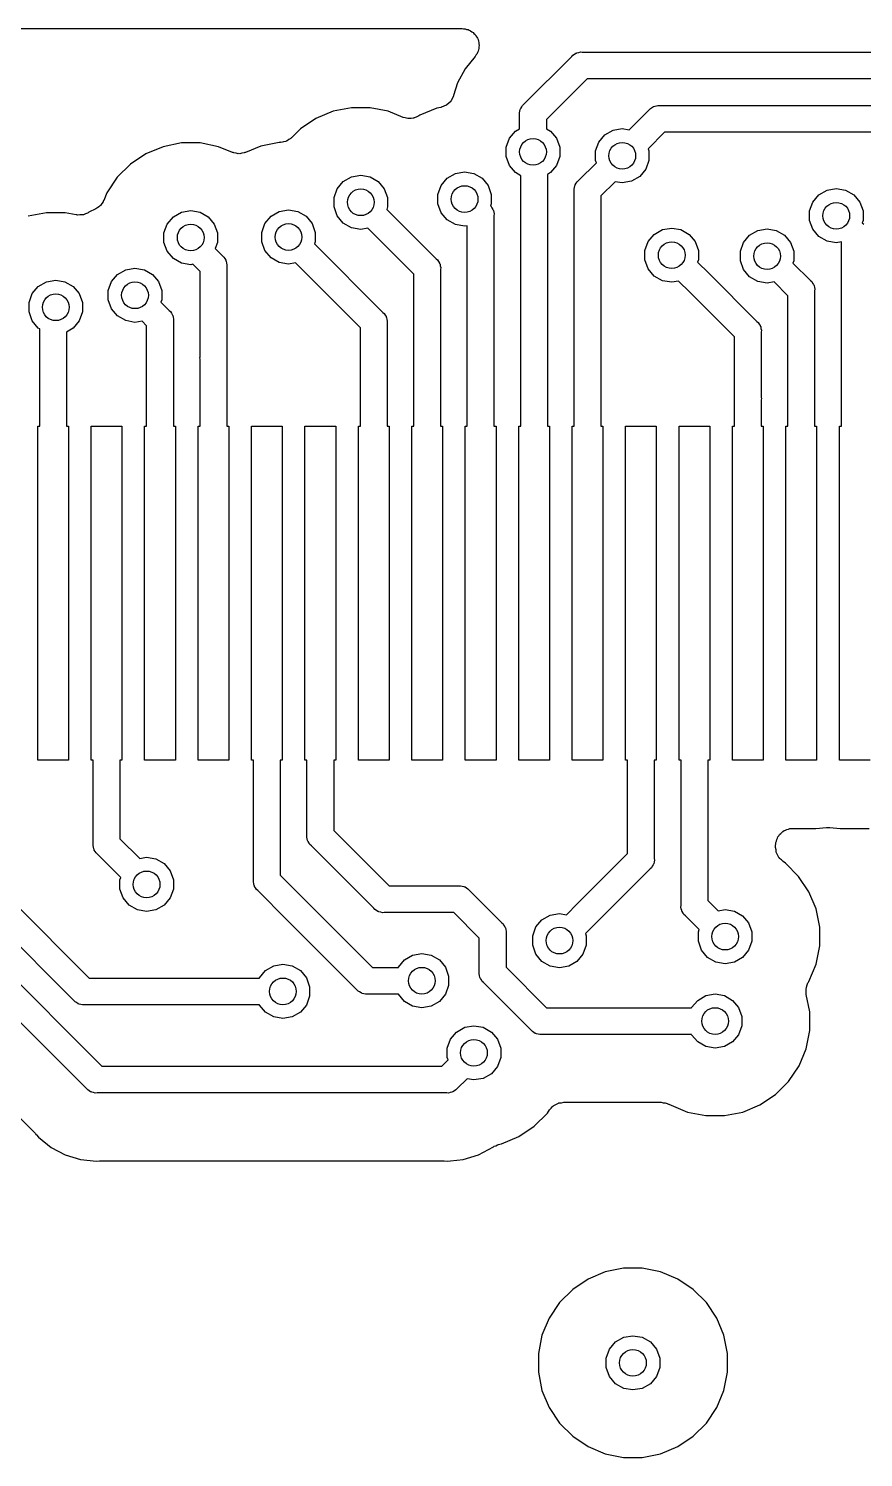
# Model space of a CAD drawing. Extents: x 552.7 to 632.3, y 410.9 to 459.8.
# Drawn here: x 600.8 to 607.05, y 449.08 to 459.78 of the extents above; entities that cross this region are included whole.
import ezdxf

# ---------------------------------------------------------------- set-up
doc = ezdxf.new("R2010")
doc.units = 0
doc.header["$MEASUREMENT"] = 0
doc.layers.add('BLACK', color=7, linetype='CONTINUOUS')

msp = doc.modelspace()

# ---------------------------------------------------------------- linework, layer by layer
at = {"layer": 'BLACK', "linetype": 'CONTINUOUS'}
for p, q in [((552.785, 459.776), (604.042, 459.776)), ((604.042, 459.776), (604.052, 459.774)), ((604.052, 459.774), (604.063, 459.774)), ((604.063, 459.774), (604.074, 459.77)), ((604.074, 459.77), (604.086, 459.768)), ((604.086, 459.768), (604.095, 459.763)), ((604.095, 459.763), (604.104, 459.76)), ((604.104, 459.76), (604.114, 459.752)), ((604.114, 459.752), (604.124, 459.746)), ((604.124, 459.746), (604.13, 459.738)), ((604.13, 459.738), (604.139, 459.732)), ((604.139, 459.732), (604.145, 459.722)), ((604.145, 459.722), (604.152, 459.712)), ((604.152, 459.712), (604.156, 459.703)), ((604.156, 459.703), (604.161, 459.694)), ((604.161, 459.694), (604.163, 459.682)), ((604.163, 459.682), (604.167, 459.671)), ((604.167, 459.671), (604.167, 459.661)), ((604.167, 459.661), (604.169, 459.65)), ((604.169, 459.65), (604.167, 459.639)), ((604.167, 459.639), (604.167, 459.627)), ((604.14, 459.568), (604.064, 459.475)), ((604.145, 459.578), (604.14, 459.568)), ((604.152, 459.585), (604.145, 459.578)), ((604.156, 459.597), (604.152, 459.585)), ((604.162, 459.607), (604.156, 459.597)), ((604.164, 459.617), (604.162, 459.607)), ((604.167, 459.627), (604.164, 459.617)), ((604.504, 459.21), (604.862, 459.568)), ((604.862, 459.568), (604.871, 459.578)), ((604.871, 459.578), (604.882, 459.584)), ((604.882, 459.584), (604.893, 459.592)), ((604.893, 459.592), (604.897, 459.593)), ((604.897, 459.593), (604.901, 459.595)), ((604.901, 459.595), (604.914, 459.598)), ((604.914, 459.598), (604.927, 459.601)), ((604.927, 459.601), (604.94, 459.6)), ((604.94, 459.6), (630.676, 459.6)), ((604.064, 459.475), (604.008, 459.37)), ((604.008, 459.37), (603.978, 459.274)), ((604.977, 459.4), (604.672, 459.095)), ((630.639, 459.4), (604.977, 459.4)), ((603.923, 459.202), (603.904, 459.195)), ((603.924, 459.204), (603.923, 459.202)), ((603.926, 459.205), (603.924, 459.204)), ((603.941, 459.218), (603.926, 459.205)), ((603.956, 459.231), (603.941, 459.218)), ((603.957, 459.233), (603.956, 459.231)), ((603.959, 459.235), (603.957, 459.233)), ((603.968, 459.253), (603.959, 459.235)), ((603.977, 459.27), (603.968, 459.253)), ((603.978, 459.272), (603.977, 459.27)), ((603.978, 459.274), (603.978, 459.272)), ((604.488, 459.19), (604.494, 459.201)), ((604.494, 459.201), (604.504, 459.21)), ((605.486, 459.195), (605.507, 459.201)), ((605.507, 459.201), (605.52, 459.2)), ((602.947, 459.103), (602.832, 459.026)), ((603.076, 459.157), (602.947, 459.103)), ((603.213, 459.184), (603.076, 459.157)), ((603.353, 459.184), (603.213, 459.184)), ((603.489, 459.157), (603.353, 459.184)), ((603.599, 459.111), (603.489, 459.157)), ((603.616, 459.107), (603.599, 459.111)), ((603.634, 459.102), (603.616, 459.107)), ((603.638, 459.103), (603.634, 459.102)), ((603.642, 459.102), (603.638, 459.103)), ((603.66, 459.104), (603.642, 459.102)), ((603.678, 459.105), (603.66, 459.104)), ((603.681, 459.107), (603.678, 459.105)), ((603.686, 459.107), (603.681, 459.107)), ((603.702, 459.116), (603.686, 459.107)), ((603.718, 459.123), (603.702, 459.116)), ((603.725, 459.127), (603.718, 459.123)), ((603.853, 459.181), (603.725, 459.127)), ((603.882, 459.186), (603.853, 459.181)), ((603.884, 459.187), (603.882, 459.186)), ((603.886, 459.187), (603.884, 459.187)), ((603.904, 459.195), (603.886, 459.187)), ((604.471, 459.145), (604.474, 459.158)), ((604.472, 459.132), (604.471, 459.145)), ((604.472, 459.026), (604.472, 459.132)), ((604.474, 459.158), (604.477, 459.171)), ((604.477, 459.171), (604.479, 459.175)), ((604.479, 459.175), (604.48, 459.179)), ((604.48, 459.179), (604.488, 459.19)), ((604.672, 459.095), (604.672, 459.026)), ((605.292, 459.018), (605.451, 459.177)), ((605.451, 459.177), (605.473, 459.192)), ((605.473, 459.192), (605.485, 459.195)), ((605.485, 459.195), (605.485, 459.195)), ((605.485, 459.195), (605.486, 459.195)), ((605.52, 459.2), (630.506, 459.2)), ((602.832, 459.026), (602.767, 458.961)), ((604.396, 458.955), (604.441, 459.009)), ((604.441, 459.009), (604.472, 459.026)), ((604.672, 459.026), (604.702, 459.009)), ((604.702, 459.009), (604.748, 458.955)), ((605.109, 458.98), (605.171, 459.015)), ((605.171, 459.015), (605.24, 459.027)), ((605.24, 459.027), (605.292, 459.018)), ((605.557, 459), (605.434, 458.877)), ((630.469, 459), (605.557, 459)), ((601.804, 458.892), (601.675, 458.839)), ((601.941, 458.92), (601.804, 458.892)), ((602.08, 458.92), (601.941, 458.92)), ((602.217, 458.892), (602.08, 458.92)), ((602.322, 458.849), (602.217, 458.892)), ((602.535, 458.897), (602.42, 458.849)), ((602.672, 458.924), (602.535, 458.897)), ((602.677, 458.924), (602.672, 458.924)), ((602.683, 458.925), (602.677, 458.924)), ((602.688, 458.924), (602.683, 458.925)), ((602.704, 458.929), (602.688, 458.924)), ((602.721, 458.932), (602.704, 458.929)), ((602.725, 458.934), (602.721, 458.932)), ((602.731, 458.936), (602.725, 458.934)), ((602.744, 458.945), (602.731, 458.936)), ((602.759, 458.954), (602.744, 458.945)), ((602.762, 458.958), (602.759, 458.954)), ((602.767, 458.961), (602.762, 458.958)), ((604.372, 458.888), (604.396, 458.955)), ((604.372, 458.818), (604.372, 458.888)), ((604.748, 458.955), (604.772, 458.888)), ((604.772, 458.888), (604.772, 458.818)), ((605.04, 458.86), (605.064, 458.926)), ((605.064, 458.926), (605.109, 458.98)), ((601.675, 458.839), (601.559, 458.762)), ((602.328, 458.848), (602.322, 458.849)), ((602.333, 458.845), (602.328, 458.848)), ((602.349, 458.843), (602.333, 458.845)), ((602.365, 458.839), (602.349, 458.843)), ((602.371, 458.84), (602.365, 458.839)), ((602.377, 458.839), (602.371, 458.84)), ((602.393, 458.843), (602.377, 458.839)), ((602.409, 458.845), (602.393, 458.843)), ((602.414, 458.848), (602.409, 458.845)), ((602.42, 458.849), (602.414, 458.848)), ((604.396, 458.752), (604.372, 458.818)), ((604.772, 458.818), (604.748, 458.752)), ((605.04, 458.789), (605.04, 458.86)), ((605.046, 458.772), (605.04, 458.789)), ((605.44, 458.789), (605.416, 458.723)), ((605.434, 458.877), (605.44, 458.86)), ((605.44, 458.86), (605.44, 458.789)), ((601.559, 458.762), (601.46, 458.663)), ((603.152, 458.631), (603.213, 458.667)), ((603.213, 458.667), (603.283, 458.679)), ((603.283, 458.679), (603.352, 458.667)), ((603.352, 458.667), (603.413, 458.631)), ((603.929, 458.656), (603.991, 458.691)), ((603.991, 458.691), (604.06, 458.703)), ((604.06, 458.703), (604.129, 458.691)), ((604.129, 458.691), (604.191, 458.656)), ((604.441, 458.698), (604.396, 458.752)), ((604.48, 458.675), (604.441, 458.698)), ((604.48, 458.648), (604.48, 458.675)), ((604.702, 458.698), (604.68, 458.685)), ((604.68, 458.685), (604.68, 456.801)), ((604.748, 458.752), (604.702, 458.698)), ((604.913, 458.638), (605.046, 458.772)), ((605.371, 458.669), (605.309, 458.633)), ((605.416, 458.723), (605.371, 458.669)), ((601.46, 458.663), (601.383, 458.547)), ((603.083, 458.511), (603.107, 458.577)), ((603.107, 458.577), (603.152, 458.631)), ((603.413, 458.631), (603.459, 458.577)), ((603.459, 458.577), (603.483, 458.511)), ((603.86, 458.535), (603.884, 458.602)), ((603.884, 458.602), (603.929, 458.656)), ((604.191, 458.656), (604.236, 458.602)), ((604.236, 458.602), (604.26, 458.535)), ((604.48, 458.441), (604.48, 458.648)), ((604.879, 458.573), (604.882, 458.586)), ((604.88, 458.56), (604.879, 458.573)), ((604.88, 456.801), (604.88, 458.56)), ((604.882, 458.586), (604.885, 458.599)), ((604.885, 458.599), (604.887, 458.603)), ((604.887, 458.603), (604.888, 458.607)), ((604.888, 458.607), (604.896, 458.618)), ((604.896, 458.618), (604.902, 458.63)), ((604.902, 458.63), (604.913, 458.638)), ((605.188, 458.63), (605.08, 458.523)), ((605.24, 458.621), (605.188, 458.63)), ((605.309, 458.633), (605.24, 458.621)), ((606.712, 458.531), (606.773, 458.566)), ((606.773, 458.566), (606.842, 458.578)), ((606.842, 458.578), (606.912, 458.566)), ((606.912, 458.566), (606.973, 458.531)), ((601.336, 458.453), (601.331, 458.45)), ((601.345, 458.467), (601.336, 458.453)), ((601.355, 458.48), (601.345, 458.467)), ((601.356, 458.486), (601.355, 458.48)), ((601.359, 458.49), (601.356, 458.486)), ((601.383, 458.547), (601.359, 458.49)), ((603.083, 458.441), (603.083, 458.511)), ((603.483, 458.511), (603.483, 458.441)), ((603.86, 458.465), (603.86, 458.535)), ((603.884, 458.398), (603.86, 458.465)), ((604.26, 458.465), (604.254, 458.448)), ((604.26, 458.535), (604.26, 458.465)), ((605.08, 458.523), (605.08, 456.801)), ((606.642, 458.411), (606.666, 458.477)), ((606.666, 458.477), (606.712, 458.531)), ((606.973, 458.531), (607.018, 458.477)), ((607.018, 458.477), (607.042, 458.411)), ((600.93, 458.398), (600.793, 458.371)), ((601.07, 458.398), (600.93, 458.398)), ((601.152, 458.382), (601.07, 458.398)), ((601.157, 458.382), (601.152, 458.382)), ((601.163, 458.38), (601.157, 458.382)), ((601.179, 458.381), (601.163, 458.38)), ((601.196, 458.381), (601.179, 458.381)), ((601.201, 458.383), (601.196, 458.381)), ((601.207, 458.383), (601.201, 458.383)), ((601.222, 458.39), (601.207, 458.383)), ((601.237, 458.395), (601.222, 458.39)), ((601.242, 458.398), (601.237, 458.395)), ((601.247, 458.401), (601.242, 458.398)), ((601.258, 458.408), (601.247, 458.401)), ((601.291, 458.422), (601.258, 458.408)), ((601.295, 458.425), (601.291, 458.422)), ((601.301, 458.426), (601.295, 458.425)), ((601.314, 458.436), (601.301, 458.426)), ((601.328, 458.445), (601.314, 458.436)), ((601.331, 458.45), (601.328, 458.445)), ((601.834, 458.313), (601.88, 458.367)), ((601.88, 458.367), (601.941, 458.403)), ((601.941, 458.403), (602.01, 458.415)), ((602.01, 458.415), (602.08, 458.403)), ((602.08, 458.403), (602.141, 458.367)), ((602.141, 458.367), (602.186, 458.313)), ((602.566, 458.318), (602.611, 458.372)), ((602.611, 458.372), (602.673, 458.407)), ((602.673, 458.407), (602.742, 458.419)), ((602.742, 458.419), (602.811, 458.407)), ((602.811, 458.407), (602.873, 458.372)), ((602.873, 458.372), (602.918, 458.318)), ((603.107, 458.374), (603.083, 458.441)), ((603.152, 458.32), (603.107, 458.374)), ((603.483, 458.441), (603.477, 458.423)), ((603.477, 458.423), (603.848, 458.052)), ((603.929, 458.344), (603.884, 458.398)), ((604.254, 458.448), (604.258, 458.445)), ((604.258, 458.445), (604.265, 458.434)), ((604.265, 458.434), (604.272, 458.423)), ((604.272, 458.423), (604.273, 458.418)), ((604.273, 458.418), (604.276, 458.415)), ((604.276, 458.415), (604.278, 458.401)), ((604.278, 458.401), (604.281, 458.389)), ((604.281, 458.389), (604.28, 458.375)), ((604.28, 458.375), (604.28, 456.801)), ((604.48, 456.801), (604.48, 458.441)), ((604.48, 458.441), (604.48, 458.441)), ((606.642, 458.34), (606.642, 458.411)), ((607.042, 458.411), (607.042, 458.34)), ((601.81, 458.247), (601.834, 458.313)), ((601.81, 458.176), (601.81, 458.247)), ((602.186, 458.313), (602.21, 458.247)), ((602.21, 458.247), (602.21, 458.176)), ((602.542, 458.251), (602.566, 458.318)), ((602.542, 458.181), (602.542, 458.251)), ((602.918, 458.318), (602.942, 458.251)), ((602.942, 458.251), (602.942, 458.181)), ((603.213, 458.285), (603.152, 458.32)), ((603.283, 458.273), (603.213, 458.285)), ((603.335, 458.282), (603.283, 458.273)), ((603.68, 457.937), (603.335, 458.282)), ((603.991, 458.309), (603.929, 458.344)), ((604.06, 458.297), (603.991, 458.309)), ((604.08, 458.3), (604.06, 458.297)), ((604.08, 458.061), (604.08, 458.3)), ((605.479, 458.236), (605.541, 458.271)), ((605.541, 458.271), (605.61, 458.283)), ((605.61, 458.283), (605.679, 458.271)), ((605.679, 458.271), (605.741, 458.236)), ((606.193, 458.229), (606.254, 458.264)), ((606.254, 458.264), (606.324, 458.277)), ((606.324, 458.277), (606.393, 458.264)), ((606.393, 458.264), (606.454, 458.229)), ((606.666, 458.274), (606.642, 458.34)), ((606.712, 458.22), (606.666, 458.274)), ((607.042, 458.34), (607.036, 458.323)), ((607.036, 458.323), (607.048, 458.311)), ((601.834, 458.11), (601.81, 458.176)), ((602.21, 458.176), (602.193, 458.129)), ((602.566, 458.114), (602.542, 458.181)), ((602.942, 458.181), (602.936, 458.164)), ((602.936, 458.164), (603.448, 457.652)), ((605.41, 458.115), (605.434, 458.182)), ((605.434, 458.182), (605.479, 458.236)), ((605.741, 458.236), (605.786, 458.182)), ((605.786, 458.182), (605.81, 458.115)), ((606.124, 458.109), (606.148, 458.175)), ((606.148, 458.175), (606.193, 458.229)), ((606.454, 458.229), (606.5, 458.175)), ((606.5, 458.175), (606.524, 458.109)), ((606.773, 458.184), (606.712, 458.22)), ((606.842, 458.172), (606.773, 458.184)), ((606.88, 458.179), (606.842, 458.172)), ((606.88, 457.745), (606.88, 458.179)), ((601.88, 458.056), (601.834, 458.11)), ((601.941, 458.021), (601.88, 458.056)), ((602.193, 458.129), (602.248, 458.074)), ((602.248, 458.074), (602.258, 458.065)), ((602.258, 458.065), (602.265, 458.054)), ((602.265, 458.054), (602.272, 458.043)), ((602.272, 458.043), (602.273, 458.038)), ((602.273, 458.038), (602.276, 458.035)), ((602.276, 458.035), (602.278, 458.021)), ((602.611, 458.06), (602.566, 458.114)), ((602.673, 458.025), (602.611, 458.06)), ((602.742, 458.013), (602.673, 458.025)), ((603.848, 458.052), (603.858, 458.044)), ((603.858, 458.044), (603.865, 458.032)), ((603.865, 458.032), (603.872, 458.021)), ((604.08, 457.681), (604.08, 458.061)), ((604.08, 458.061), (604.08, 458.061)), ((605.41, 458.045), (605.41, 458.115)), ((605.434, 457.978), (605.41, 458.045)), ((605.81, 458.045), (605.804, 458.028)), ((605.804, 458.028), (605.887, 457.945)), ((605.81, 458.115), (605.81, 458.045)), ((606.124, 458.038), (606.124, 458.109)), ((606.148, 457.972), (606.124, 458.038)), ((606.524, 458.038), (606.517, 458.021)), ((606.524, 458.109), (606.524, 458.038)), ((601.417, 457.882), (601.463, 457.936)), ((601.463, 457.936), (601.524, 457.971)), ((601.524, 457.971), (601.593, 457.984)), ((601.593, 457.984), (601.663, 457.971)), ((601.663, 457.971), (601.724, 457.936)), ((601.724, 457.936), (601.769, 457.882)), ((602.01, 458.009), (601.941, 458.021)), ((602.027, 458.012), (602.01, 458.009)), ((602.08, 457.958), (602.027, 458.012)), ((602.08, 457.469), (602.08, 457.958)), ((602.278, 458.021), (602.281, 458.009)), ((602.281, 458.009), (602.28, 457.995)), ((602.28, 457.995), (602.28, 457.308)), ((602.794, 458.022), (602.742, 458.013)), ((603.28, 457.536), (602.794, 458.022)), ((603.68, 457.521), (603.68, 457.937)), ((603.872, 458.021), (603.873, 458.017)), ((603.873, 458.017), (603.876, 458.013)), ((603.876, 458.013), (603.878, 458)), ((603.878, 458), (603.881, 457.987)), ((603.881, 457.987), (603.88, 457.974)), ((603.88, 457.974), (603.88, 456.801)), ((605.479, 457.924), (605.434, 457.978)), ((605.541, 457.889), (605.479, 457.924)), ((605.887, 457.945), (605.887, 457.945)), ((605.887, 457.945), (606.248, 457.584)), ((606.193, 457.918), (606.148, 457.972)), ((606.254, 457.883), (606.193, 457.918)), ((606.517, 458.021), (606.648, 457.891)), ((600.824, 457.792), (600.869, 457.846)), ((600.869, 457.846), (600.931, 457.881)), ((600.931, 457.881), (601, 457.893)), ((601, 457.893), (601.069, 457.881)), ((601.069, 457.881), (601.131, 457.846)), ((601.131, 457.846), (601.176, 457.792)), ((601.393, 457.816), (601.417, 457.882)), ((601.393, 457.745), (601.393, 457.816)), ((601.769, 457.882), (601.793, 457.816)), ((601.793, 457.816), (601.793, 457.745)), ((605.61, 457.877), (605.541, 457.889)), ((605.662, 457.886), (605.61, 457.877)), ((605.745, 457.803), (605.662, 457.886)), ((606.324, 457.87), (606.254, 457.883)), ((606.376, 457.88), (606.324, 457.87)), ((606.48, 457.775), (606.376, 457.88)), ((606.648, 457.891), (606.658, 457.882)), ((606.658, 457.882), (606.665, 457.871)), ((606.665, 457.871), (606.672, 457.86)), ((606.672, 457.86), (606.673, 457.856)), ((606.673, 457.856), (606.676, 457.852)), ((606.676, 457.852), (606.678, 457.839)), ((606.678, 457.839), (606.681, 457.826)), ((606.681, 457.826), (606.68, 457.813)), ((606.68, 457.813), (606.68, 456.801)), ((600.8, 457.725), (600.824, 457.792)), ((600.8, 457.655), (600.8, 457.725)), ((601.176, 457.792), (601.2, 457.725)), ((601.2, 457.725), (601.2, 457.655)), ((601.417, 457.679), (601.393, 457.745)), ((601.793, 457.745), (601.787, 457.728)), ((601.787, 457.728), (601.848, 457.667)), ((606.08, 457.468), (605.745, 457.803)), ((605.745, 457.803), (605.745, 457.803)), ((606.48, 457.381), (606.48, 457.775)), ((606.88, 457.411), (606.88, 457.745)), ((600.824, 457.588), (600.8, 457.655)), ((601.2, 457.655), (601.176, 457.588)), ((601.463, 457.625), (601.417, 457.679)), ((601.524, 457.59), (601.463, 457.625)), ((601.848, 457.667), (601.858, 457.659)), ((601.858, 457.659), (601.865, 457.647)), ((601.865, 457.647), (601.872, 457.636)), ((601.872, 457.636), (601.873, 457.632)), ((601.873, 457.632), (601.876, 457.628)), ((601.876, 457.628), (601.878, 457.615)), ((601.878, 457.615), (601.881, 457.602)), ((601.881, 457.602), (601.88, 457.589)), ((603.448, 457.652), (603.458, 457.643)), ((603.458, 457.643), (603.465, 457.632)), ((603.465, 457.632), (603.472, 457.621)), ((603.472, 457.621), (603.473, 457.616)), ((603.473, 457.616), (603.476, 457.613)), ((603.476, 457.613), (603.478, 457.599)), ((603.478, 457.599), (603.481, 457.587)), ((604.08, 456.801), (604.08, 457.681)), ((604.08, 457.681), (604.08, 457.681)), ((600.869, 457.534), (600.824, 457.588)), ((600.88, 457.528), (600.869, 457.534)), ((600.88, 456.801), (600.88, 457.528)), ((601.131, 457.534), (601.08, 457.505)), ((601.08, 457.505), (601.08, 456.801)), ((601.176, 457.588), (601.131, 457.534)), ((601.593, 457.577), (601.524, 457.59)), ((601.646, 457.587), (601.593, 457.577)), ((601.68, 457.552), (601.646, 457.587)), ((601.68, 457.477), (601.68, 457.552)), ((601.88, 457.589), (601.88, 457.483)), ((603.28, 457.445), (603.28, 457.536)), ((603.481, 457.587), (603.48, 457.573)), ((603.48, 457.573), (603.48, 456.801)), ((603.68, 456.801), (603.68, 457.521)), ((603.68, 457.521), (603.68, 457.521)), ((606.248, 457.584), (606.258, 457.575)), ((606.258, 457.575), (606.265, 457.564)), ((606.265, 457.564), (606.272, 457.553)), ((606.272, 457.553), (606.273, 457.548)), ((606.273, 457.548), (606.276, 457.545)), ((606.276, 457.545), (606.278, 457.531)), ((606.278, 457.531), (606.281, 457.519)), ((606.281, 457.519), (606.28, 457.505)), ((606.28, 457.505), (606.28, 457.014)), ((601.679, 457.461), (601.68, 457.477)), ((601.68, 457.456), (601.679, 457.461)), ((601.68, 456.941), (601.68, 457.456)), ((601.88, 457.483), (601.881, 457.479)), ((601.881, 457.479), (601.88, 457.465)), ((601.88, 457.465), (601.88, 456.801)), ((602.08, 457.411), (602.08, 457.469)), ((602.08, 457.469), (602.08, 457.469)), ((602.08, 457.317), (602.08, 457.411)), ((602.08, 457.411), (602.08, 457.411)), ((603.28, 456.801), (603.28, 457.445)), ((603.28, 457.445), (603.28, 457.445)), ((606.08, 457.401), (606.08, 457.468)), ((606.08, 457.008), (606.08, 457.401)), ((606.08, 457.401), (606.08, 457.401)), ((606.88, 457.211), (606.88, 457.411)), ((606.88, 457.411), (606.88, 457.411)), ((602.079, 457.313), (602.08, 457.317)), ((602.08, 457.3), (602.079, 457.313)), ((602.08, 457.181), (602.08, 457.3)), ((602.28, 457.308), (602.281, 457.295)), ((602.281, 457.295), (602.28, 457.291)), ((602.28, 457.291), (602.28, 456.801)), ((606.48, 457.24), (606.48, 457.381)), ((606.48, 457.381), (606.48, 457.381)), ((602.08, 456.801), (602.08, 457.181)), ((602.08, 457.181), (602.08, 457.181)), ((606.48, 457.081), (606.48, 457.24)), ((606.88, 456.801), (606.88, 457.211)), ((606.88, 457.211), (606.88, 457.211)), ((606.48, 456.801), (606.48, 457.081)), ((606.48, 457.081), (606.48, 457.081)), ((606.079, 456.992), (606.08, 457.008)), ((606.08, 456.987), (606.079, 456.992)), ((606.08, 456.801), (606.08, 456.987)), ((606.28, 457.014), (606.281, 457.01)), ((606.281, 457.01), (606.28, 456.996)), ((606.28, 456.996), (606.28, 456.801)), ((601.68, 456.801), (601.68, 456.941)), ((601.68, 456.941), (601.68, 456.941)), ((600.865, 454.301), (600.865, 456.801)), ((600.865, 456.801), (600.88, 456.801)), ((601.08, 456.801), (601.095, 456.801)), ((601.095, 456.801), (601.095, 454.301)), ((601.265, 454.301), (601.265, 456.801)), ((601.265, 456.801), (601.495, 456.801)), ((601.495, 456.801), (601.495, 454.301)), ((601.665, 454.301), (601.665, 456.801)), ((601.665, 456.801), (601.68, 456.801)), ((601.88, 456.801), (601.895, 456.801)), ((601.895, 456.801), (601.895, 454.301)), ((602.065, 454.301), (602.065, 456.801)), ((602.065, 456.801), (602.08, 456.801)), ((602.28, 456.801), (602.295, 456.801)), ((602.295, 456.801), (602.295, 454.301)), ((602.465, 454.301), (602.465, 456.801)), ((602.465, 456.801), (602.695, 456.801)), ((602.695, 456.801), (602.695, 454.301)), ((602.865, 454.301), (602.865, 456.801)), ((602.865, 456.801), (603.095, 456.801)), ((603.095, 456.801), (603.095, 454.301)), ((603.265, 454.301), (603.265, 456.801)), ((603.265, 456.801), (603.28, 456.801)), ((603.48, 456.801), (603.495, 456.801)), ((603.495, 456.801), (603.495, 454.301)), ((603.665, 454.301), (603.665, 456.801)), ((603.665, 456.801), (603.68, 456.801)), ((603.88, 456.801), (603.895, 456.801)), ((603.895, 456.801), (603.895, 454.301)), ((604.065, 454.301), (604.065, 456.801)), ((604.065, 456.801), (604.08, 456.801)), ((604.28, 456.801), (604.295, 456.801)), ((604.295, 456.801), (604.295, 454.301)), ((604.465, 454.301), (604.465, 456.801)), ((604.465, 456.801), (604.48, 456.801)), ((604.68, 456.801), (604.695, 456.801)), ((604.695, 456.801), (604.695, 454.301)), ((604.865, 454.301), (604.865, 456.801)), ((604.865, 456.801), (604.88, 456.801)), ((605.08, 456.801), (605.095, 456.801)), ((605.095, 456.801), (605.095, 454.301)), ((605.265, 454.301), (605.265, 456.801)), ((605.265, 456.801), (605.495, 456.801)), ((605.495, 456.801), (605.495, 454.301)), ((605.665, 454.301), (605.665, 456.801)), ((605.665, 456.801), (605.895, 456.801)), ((605.895, 456.801), (605.895, 454.301)), ((606.065, 454.301), (606.065, 456.801)), ((606.065, 456.801), (606.08, 456.801)), ((606.28, 456.801), (606.295, 456.801)), ((606.295, 456.801), (606.295, 454.301)), ((606.465, 454.301), (606.465, 456.801)), ((606.465, 456.801), (606.48, 456.801)), ((606.68, 456.801), (606.695, 456.801)), ((606.695, 456.801), (606.695, 454.301)), ((606.865, 454.301), (606.865, 456.801)), ((606.865, 456.801), (606.88, 456.801)), ((601.095, 454.301), (600.865, 454.301)), ((601.28, 454.301), (601.265, 454.301)), ((601.28, 453.675), (601.28, 454.301)), ((601.495, 454.301), (601.48, 454.301)), ((601.48, 454.301), (601.48, 453.712)), ((601.895, 454.301), (601.665, 454.301)), ((602.295, 454.301), (602.065, 454.301)), ((602.48, 454.301), (602.465, 454.301)), ((602.48, 453.942), (602.48, 454.301)), ((602.695, 454.301), (602.68, 454.301)), ((602.68, 454.301), (602.68, 453.949)), ((602.88, 454.301), (602.865, 454.301)), ((602.88, 453.908), (602.88, 454.301)), ((603.095, 454.301), (603.08, 454.301)), ((603.08, 454.301), (603.08, 453.899)), ((603.495, 454.301), (603.265, 454.301)), ((603.895, 454.301), (603.665, 454.301)), ((604.295, 454.301), (604.065, 454.301)), ((604.695, 454.301), (604.465, 454.301)), ((605.095, 454.301), (604.865, 454.301)), ((605.28, 454.301), (605.265, 454.301)), ((605.28, 453.689), (605.28, 454.301)), ((605.495, 454.301), (605.48, 454.301)), ((605.48, 454.301), (605.48, 453.565)), ((605.68, 454.301), (605.665, 454.301)), ((605.68, 453.409), (605.68, 454.301)), ((605.895, 454.301), (605.88, 454.301)), ((605.88, 454.301), (605.88, 453.251)), ((606.295, 454.301), (606.065, 454.301)), ((606.695, 454.301), (606.465, 454.301)), ((607.095, 454.301), (606.865, 454.301)), ((602.48, 453.94), (602.48, 453.942)), ((602.48, 453.831), (602.48, 453.94)), ((602.68, 453.949), (602.68, 453.949)), ((602.68, 453.949), (602.68, 453.949)), ((602.68, 453.949), (602.68, 453.949)), ((602.68, 453.949), (602.68, 453.94)), ((602.68, 453.94), (602.68, 453.938)), ((602.68, 453.938), (602.68, 453.931)), ((602.68, 453.931), (602.68, 453.931)), ((602.68, 453.931), (602.68, 453.439)), ((602.88, 453.872), (602.88, 453.908)), ((602.88, 453.908), (602.88, 453.908)), ((602.88, 453.738), (602.88, 453.872)), ((602.88, 453.872), (602.88, 453.872)), ((603.08, 453.899), (603.08, 453.775)), ((602.48, 453.83), (602.48, 453.831)), ((602.48, 453.402), (602.48, 453.83)), ((603.08, 453.775), (603.496, 453.36)), ((606.418, 453.744), (606.426, 453.752)), ((606.426, 453.752), (606.434, 453.76)), ((606.434, 453.76), (606.443, 453.766)), ((606.443, 453.766), (606.452, 453.773)), ((606.452, 453.773), (606.462, 453.777)), ((606.462, 453.777), (606.472, 453.782)), ((606.472, 453.782), (606.483, 453.784)), ((606.483, 453.784), (606.493, 453.788)), ((606.493, 453.788), (606.504, 453.788)), ((606.504, 453.788), (606.515, 453.79)), ((606.515, 453.79), (606.689, 453.79)), ((606.689, 453.79), (606.768, 453.797)), ((606.768, 453.797), (606.78, 453.797)), ((606.78, 453.797), (606.793, 453.797)), ((606.793, 453.797), (606.871, 453.79)), ((606.871, 453.79), (607.089, 453.79)), ((601.279, 453.662), (601.28, 453.675)), ((601.282, 453.649), (601.279, 453.662)), ((601.285, 453.636), (601.282, 453.649)), ((601.48, 453.712), (601.628, 453.565)), ((602.879, 453.725), (602.88, 453.738)), ((602.882, 453.712), (602.879, 453.725)), ((602.885, 453.699), (602.882, 453.712)), ((602.887, 453.695), (602.885, 453.699)), ((602.888, 453.691), (602.887, 453.695)), ((602.896, 453.68), (602.888, 453.691)), ((602.902, 453.669), (602.896, 453.68)), ((602.913, 453.66), (602.902, 453.669)), ((603.38, 453.192), (602.913, 453.66)), ((605.28, 453.602), (605.28, 453.689)), ((605.28, 453.689), (605.28, 453.689)), ((606.388, 453.663), (606.39, 453.674)), ((606.388, 453.647), (606.388, 453.663)), ((606.391, 453.629), (606.388, 453.647)), ((606.39, 453.685), (606.394, 453.695)), ((606.39, 453.674), (606.39, 453.685)), ((606.394, 453.695), (606.396, 453.706)), ((606.396, 453.706), (606.401, 453.716)), ((606.401, 453.716), (606.405, 453.726)), ((606.405, 453.726), (606.412, 453.735)), ((606.412, 453.735), (606.418, 453.744)), ((601.287, 453.632), (601.285, 453.636)), ((601.288, 453.628), (601.287, 453.632)), ((601.296, 453.617), (601.288, 453.628)), ((601.302, 453.606), (601.296, 453.617)), ((601.313, 453.597), (601.302, 453.606)), ((601.486, 453.423), (601.313, 453.597)), ((601.628, 453.565), (601.68, 453.574)), ((601.68, 453.574), (601.75, 453.562)), ((601.75, 453.562), (601.811, 453.527)), ((604.905, 453.227), (605.28, 453.602)), ((605.478, 453.539), (605.476, 453.525)), ((605.481, 453.551), (605.478, 453.539)), ((605.48, 453.565), (605.481, 453.551)), ((606.393, 453.611), (606.391, 453.629)), ((606.395, 453.607), (606.393, 453.611)), ((606.396, 453.603), (606.395, 453.607)), ((606.405, 453.588), (606.396, 453.603)), ((606.413, 453.572), (606.405, 453.588)), ((606.416, 453.569), (606.413, 453.572)), ((606.418, 453.565), (606.416, 453.569)), ((606.432, 453.554), (606.418, 453.565)), ((606.445, 453.541), (606.432, 453.554)), ((606.461, 453.53), (606.445, 453.541)), ((601.811, 453.527), (601.856, 453.472)), ((601.856, 453.472), (601.88, 453.406)), ((602.68, 453.439), (602.705, 453.415)), ((605.448, 453.486), (605.047, 453.085)), ((605.458, 453.495), (605.448, 453.486)), ((605.465, 453.506), (605.458, 453.495)), ((605.472, 453.517), (605.465, 453.506)), ((605.473, 453.522), (605.472, 453.517)), ((605.476, 453.525), (605.473, 453.522)), ((606.56, 453.431), (606.461, 453.53)), ((606.637, 453.315), (606.56, 453.431)), ((601.48, 453.406), (601.486, 453.423)), ((601.48, 453.336), (601.48, 453.406)), ((601.504, 453.269), (601.48, 453.336)), ((601.88, 453.336), (601.856, 453.269)), ((601.88, 453.406), (601.88, 453.336)), ((602.479, 453.389), (602.48, 453.402)), ((602.482, 453.376), (602.479, 453.389)), ((602.485, 453.363), (602.482, 453.376)), ((602.487, 453.359), (602.485, 453.363)), ((602.488, 453.355), (602.487, 453.359)), ((602.496, 453.344), (602.488, 453.355)), ((602.502, 453.333), (602.496, 453.344)), ((602.513, 453.324), (602.502, 453.333)), ((602.563, 453.274), (602.513, 453.324)), ((602.705, 453.415), (602.705, 453.415)), ((602.705, 453.415), (602.822, 453.298)), ((603.496, 453.36), (604.016, 453.36)), ((604.016, 453.36), (604.029, 453.361)), ((604.029, 453.361), (604.042, 453.358)), ((604.042, 453.358), (604.055, 453.355)), ((604.055, 453.355), (604.059, 453.353)), ((604.059, 453.353), (604.063, 453.352)), ((604.063, 453.352), (604.074, 453.344)), ((604.074, 453.344), (604.085, 453.338)), ((604.085, 453.338), (604.094, 453.328)), ((604.094, 453.328), (604.338, 453.084)), ((605.68, 453.214), (605.68, 453.409)), ((605.68, 453.409), (605.68, 453.409)), ((600.68, 453.241), (601.251, 452.67)), ((601.55, 453.215), (601.504, 453.269)), ((601.611, 453.18), (601.55, 453.215)), ((601.811, 453.215), (601.75, 453.18)), ((601.856, 453.269), (601.811, 453.215)), ((602.68, 453.156), (602.563, 453.274)), ((602.563, 453.274), (602.563, 453.274)), ((602.822, 453.298), (602.822, 453.298)), ((602.822, 453.298), (603.37, 452.75)), ((604.822, 453.144), (604.905, 453.227)), ((604.905, 453.227), (604.905, 453.227)), ((605.679, 453.201), (605.68, 453.214)), ((605.88, 453.251), (605.958, 453.174)), ((606.691, 453.187), (606.637, 453.315)), ((601.136, 452.502), (600.513, 453.126)), ((601.68, 453.168), (601.611, 453.18)), ((601.75, 453.18), (601.68, 453.168)), ((603.254, 452.582), (602.68, 453.156)), ((602.68, 453.156), (602.68, 453.156)), ((603.389, 453.182), (603.38, 453.192)), ((603.4, 453.176), (603.389, 453.182)), ((603.411, 453.168), (603.4, 453.176)), ((603.416, 453.167), (603.411, 453.168)), ((603.419, 453.165), (603.416, 453.167)), ((603.432, 453.162), (603.419, 453.165)), ((603.445, 453.159), (603.432, 453.162)), ((603.458, 453.16), (603.445, 453.159)), ((603.979, 453.16), (603.458, 453.16)), ((604.17, 452.969), (603.979, 453.16)), ((604.594, 453.052), (604.639, 453.106)), ((604.639, 453.106), (604.701, 453.141)), ((604.701, 453.141), (604.77, 453.153)), ((604.77, 453.153), (604.822, 453.144)), ((605.682, 453.188), (605.679, 453.201)), ((605.685, 453.175), (605.682, 453.188)), ((605.687, 453.171), (605.685, 453.175)), ((605.688, 453.167), (605.687, 453.171)), ((605.696, 453.156), (605.688, 453.167)), ((605.702, 453.145), (605.696, 453.156)), ((605.713, 453.136), (605.702, 453.145)), ((605.816, 453.032), (605.713, 453.136)), ((605.958, 453.174), (606.01, 453.183)), ((606.01, 453.183), (606.079, 453.171)), ((606.079, 453.171), (606.141, 453.136)), ((606.141, 453.136), (606.186, 453.082)), ((606.718, 453.05), (606.691, 453.187)), ((600.28, 453.076), (601.346, 452.01)), ((604.338, 453.084), (604.348, 453.075)), ((604.348, 453.075), (604.354, 453.064)), ((604.354, 453.064), (604.362, 453.053)), ((604.362, 453.053), (604.363, 453.049)), ((604.363, 453.049), (604.365, 453.045)), ((604.365, 453.045), (604.368, 453.032)), ((604.368, 453.032), (604.371, 453.019)), ((604.371, 453.019), (604.37, 453.006)), ((604.37, 453.006), (604.37, 452.751)), ((604.57, 452.985), (604.594, 453.052)), ((605.047, 453.085), (604.964, 453.002)), ((604.964, 453.002), (604.97, 452.985)), ((605.047, 453.085), (605.047, 453.085)), ((605.81, 453.015), (605.816, 453.032)), ((605.81, 452.945), (605.81, 453.015)), ((606.186, 453.082), (606.21, 453.015)), ((606.21, 453.015), (606.21, 452.945)), ((606.718, 452.91), (606.718, 453.05)), ((601.231, 451.842), (600.113, 452.96)), ((604.17, 452.714), (604.17, 452.969)), ((604.57, 452.915), (604.57, 452.985)), ((604.594, 452.848), (604.57, 452.915)), ((604.97, 452.915), (604.946, 452.848)), ((604.97, 452.985), (604.97, 452.915)), ((605.834, 452.878), (605.81, 452.945)), ((606.21, 452.945), (606.186, 452.878)), ((606.691, 452.773), (606.718, 452.91)), ((603.564, 452.752), (603.609, 452.806)), ((603.609, 452.806), (603.671, 452.841)), ((603.671, 452.841), (603.74, 452.853)), ((603.74, 452.853), (603.809, 452.841)), ((603.809, 452.841), (603.871, 452.806)), ((603.871, 452.806), (603.916, 452.752)), ((604.639, 452.794), (604.594, 452.848)), ((604.701, 452.759), (604.639, 452.794)), ((604.901, 452.794), (604.839, 452.759)), ((604.946, 452.848), (604.901, 452.794)), ((605.879, 452.824), (605.834, 452.878)), ((605.941, 452.789), (605.879, 452.824)), ((606.01, 452.777), (605.941, 452.789)), ((606.079, 452.789), (606.01, 452.777)), ((606.141, 452.824), (606.079, 452.789)), ((606.186, 452.878), (606.141, 452.824)), ((602.524, 452.672), (602.569, 452.726)), ((602.569, 452.726), (602.631, 452.761)), ((602.631, 452.761), (602.7, 452.773)), ((602.7, 452.773), (602.769, 452.761)), ((602.769, 452.761), (602.831, 452.726)), ((602.831, 452.726), (602.876, 452.672)), ((603.37, 452.75), (603.564, 452.75)), ((603.564, 452.75), (603.564, 452.752)), ((603.916, 452.752), (603.94, 452.685)), ((603.94, 452.685), (603.94, 452.615)), ((604.169, 452.701), (604.17, 452.714)), ((604.172, 452.688), (604.169, 452.701)), ((604.175, 452.675), (604.172, 452.688)), ((604.37, 452.751), (604.674, 452.448)), ((604.77, 452.747), (604.701, 452.759)), ((604.839, 452.759), (604.77, 452.747)), ((606.637, 452.645), (606.691, 452.773)), ((601.251, 452.67), (602.524, 452.67)), ((602.524, 452.67), (602.524, 452.672)), ((602.876, 452.672), (602.9, 452.605)), ((602.9, 452.605), (602.9, 452.535)), ((603.263, 452.572), (603.254, 452.582)), ((603.274, 452.566), (603.263, 452.572)), ((603.94, 452.615), (603.916, 452.548)), ((604.177, 452.671), (604.175, 452.675)), ((604.178, 452.667), (604.177, 452.671)), ((604.186, 452.656), (604.178, 452.667)), ((604.192, 452.645), (604.186, 452.656)), ((604.202, 452.636), (604.192, 452.645)), ((604.558, 452.28), (604.202, 452.636)), ((606.616, 452.592), (606.618, 452.597)), ((606.617, 452.575), (606.616, 452.592)), ((606.616, 452.558), (606.617, 452.575)), ((606.618, 452.602), (606.625, 452.618)), ((606.618, 452.597), (606.618, 452.602)), ((606.625, 452.618), (606.63, 452.633)), ((606.63, 452.633), (606.634, 452.638)), ((606.634, 452.638), (606.636, 452.643)), ((606.636, 452.643), (606.637, 452.645)), ((599.81, 452.544), (600.849, 451.506)), ((601.145, 452.492), (601.136, 452.502)), ((601.156, 452.486), (601.145, 452.492)), ((601.167, 452.478), (601.156, 452.486)), ((601.171, 452.477), (601.167, 452.478)), ((601.175, 452.475), (601.171, 452.477)), ((601.188, 452.472), (601.175, 452.475)), ((601.201, 452.469), (601.188, 452.472)), ((601.214, 452.47), (601.201, 452.469)), ((602.524, 452.47), (601.214, 452.47)), ((602.524, 452.468), (602.524, 452.47)), ((602.569, 452.414), (602.524, 452.468)), ((602.876, 452.468), (602.831, 452.414)), ((602.9, 452.535), (602.876, 452.468)), ((603.285, 452.558), (603.274, 452.566)), ((603.29, 452.557), (603.285, 452.558)), ((603.294, 452.555), (603.29, 452.557)), ((603.307, 452.552), (603.294, 452.555)), ((603.319, 452.549), (603.307, 452.552)), ((603.333, 452.55), (603.319, 452.549)), ((603.564, 452.55), (603.333, 452.55)), ((603.564, 452.548), (603.564, 452.55)), ((603.609, 452.494), (603.564, 452.548)), ((603.671, 452.459), (603.609, 452.494)), ((603.871, 452.494), (603.809, 452.459)), ((603.916, 452.548), (603.871, 452.494)), ((605.759, 452.449), (605.805, 452.503)), ((605.805, 452.503), (605.866, 452.539)), ((605.866, 452.539), (605.935, 452.551)), ((605.935, 452.551), (606.005, 452.539)), ((606.005, 452.539), (606.066, 452.503)), ((606.066, 452.503), (606.111, 452.449)), ((606.617, 452.553), (606.616, 452.558)), ((606.617, 452.547), (606.617, 452.553)), ((606.643, 452.418), (606.617, 452.547)), ((602.631, 452.379), (602.569, 452.414)), ((602.7, 452.367), (602.631, 452.379)), ((602.769, 452.379), (602.7, 452.367)), ((602.831, 452.414), (602.769, 452.379)), ((603.74, 452.447), (603.671, 452.459)), ((603.809, 452.459), (603.74, 452.447)), ((604.674, 452.448), (605.759, 452.448)), ((605.759, 452.448), (605.759, 452.449)), ((606.111, 452.449), (606.135, 452.383)), ((606.135, 452.383), (606.135, 452.313)), ((606.643, 452.278), (606.643, 452.418)), ((603.954, 452.212), (603.999, 452.266)), ((603.999, 452.266), (604.061, 452.301)), ((604.061, 452.301), (604.13, 452.313)), ((604.13, 452.313), (604.199, 452.301)), ((604.199, 452.301), (604.261, 452.266)), ((604.261, 452.266), (604.306, 452.212)), ((604.567, 452.27), (604.558, 452.28)), ((604.578, 452.263), (604.567, 452.27)), ((604.589, 452.256), (604.578, 452.263)), ((604.594, 452.255), (604.589, 452.256)), ((604.597, 452.252), (604.594, 452.255)), ((604.611, 452.25), (604.597, 452.252)), ((604.623, 452.247), (604.611, 452.25)), ((606.135, 452.313), (606.111, 452.246)), ((606.616, 452.141), (606.643, 452.278)), ((603.93, 452.145), (603.954, 452.212)), ((603.93, 452.075), (603.93, 452.145)), ((604.306, 452.212), (604.33, 452.145)), ((604.33, 452.145), (604.33, 452.075)), ((604.637, 452.248), (604.623, 452.247)), ((605.759, 452.248), (604.637, 452.248)), ((605.759, 452.246), (605.759, 452.248)), ((605.805, 452.192), (605.759, 452.246)), ((605.866, 452.157), (605.805, 452.192)), ((605.935, 452.145), (605.866, 452.157)), ((606.005, 452.157), (605.935, 452.145)), ((606.066, 452.192), (606.005, 452.157)), ((606.111, 452.246), (606.066, 452.192)), ((603.889, 452.01), (603.936, 452.058)), ((603.936, 452.058), (603.93, 452.075)), ((604.33, 452.075), (604.306, 452.008)), ((606.563, 452.012), (606.616, 452.141)), ((601.346, 452.01), (603.889, 452.01)), ((604.261, 451.954), (604.199, 451.919)), ((604.306, 452.008), (604.261, 451.954)), ((606.485, 451.896), (606.563, 452.012)), ((601.239, 451.832), (601.231, 451.842)), ((601.251, 451.826), (601.239, 451.832)), ((601.261, 451.818), (601.251, 451.826)), ((603.984, 451.826), (603.973, 451.818)), ((603.995, 451.832), (603.984, 451.826)), ((604.004, 451.842), (603.995, 451.832)), ((604.078, 451.916), (604.004, 451.842)), ((604.13, 451.907), (604.078, 451.916)), ((604.199, 451.919), (604.13, 451.907)), ((606.386, 451.798), (606.485, 451.896)), ((601.266, 451.817), (601.261, 451.818)), ((601.27, 451.815), (601.266, 451.817)), ((601.283, 451.812), (601.27, 451.815)), ((601.295, 451.809), (601.283, 451.812)), ((601.309, 451.81), (601.295, 451.809)), ((603.926, 451.81), (601.309, 451.81)), ((603.939, 451.809), (603.926, 451.81)), ((603.952, 451.812), (603.939, 451.809)), ((603.965, 451.815), (603.952, 451.812)), ((603.969, 451.817), (603.965, 451.815)), ((603.973, 451.818), (603.969, 451.817)), ((604.724, 451.712), (604.727, 451.715)), ((604.727, 451.715), (604.743, 451.723)), ((604.743, 451.723), (604.759, 451.732)), ((604.759, 451.732), (604.763, 451.733)), ((604.763, 451.733), (604.766, 451.735)), ((604.766, 451.735), (604.784, 451.737)), ((604.784, 451.737), (604.802, 451.74)), ((604.802, 451.74), (605.532, 451.74)), ((605.532, 451.74), (605.547, 451.737)), ((605.547, 451.737), (605.562, 451.736)), ((605.562, 451.736), (605.569, 451.733)), ((605.569, 451.733), (605.576, 451.732)), ((605.576, 451.732), (605.587, 451.725)), ((605.587, 451.725), (605.588, 451.725)), ((605.588, 451.725), (605.729, 451.667)), ((606.142, 451.667), (606.27, 451.72)), ((606.27, 451.72), (606.386, 451.798)), ((604.581, 451.56), (604.68, 451.659)), ((604.68, 451.659), (604.696, 451.683)), ((604.696, 451.683), (604.709, 451.696)), ((604.709, 451.696), (604.72, 451.71)), ((604.72, 451.71), (604.724, 451.712)), ((605.729, 451.667), (605.865, 451.64)), ((605.865, 451.64), (606.005, 451.64)), ((606.005, 451.64), (606.142, 451.667)), ((600.849, 451.506), (600.852, 451.5)), ((604.465, 451.483), (604.581, 451.56)), ((600.852, 451.5), (600.857, 451.496)), ((600.857, 451.496), (600.872, 451.478)), ((600.872, 451.478), (600.965, 451.402)), ((600.965, 451.402), (601.071, 451.346)), ((604.164, 451.346), (604.276, 451.406)), ((604.276, 451.406), (604.282, 451.411)), ((604.282, 451.411), (604.294, 451.415)), ((604.294, 451.415), (604.306, 451.422)), ((604.306, 451.422), (604.314, 451.423)), ((604.314, 451.423), (604.323, 451.426)), ((604.323, 451.426), (604.337, 451.429)), ((604.337, 451.429), (604.465, 451.483)), ((601.071, 451.346), (601.185, 451.311)), ((601.185, 451.311), (601.304, 451.299)), ((601.304, 451.299), (601.328, 451.301)), ((601.328, 451.301), (601.334, 451.301)), ((601.334, 451.301), (601.34, 451.302)), ((601.34, 451.302), (603.894, 451.302)), ((603.894, 451.302), (603.9, 451.301)), ((603.9, 451.301), (603.906, 451.301)), ((603.906, 451.301), (603.93, 451.299)), ((603.93, 451.299), (603.954, 451.301)), ((603.954, 451.301), (604.049, 451.311)), ((603.954, 451.301), (603.954, 451.301)), ((604.049, 451.311), (604.164, 451.346)), ((605.113, 450.471), (604.985, 450.417)), ((605.25, 450.498), (605.113, 450.471)), ((605.39, 450.498), (605.25, 450.498)), ((605.527, 450.471), (605.39, 450.498)), ((605.655, 450.417), (605.527, 450.471)), ((604.869, 450.34), (604.77, 450.241)), ((604.985, 450.417), (604.869, 450.34)), ((605.771, 450.34), (605.655, 450.417)), ((605.87, 450.241), (605.771, 450.34)), ((604.77, 450.241), (604.693, 450.125)), ((605.947, 450.125), (605.87, 450.241)), ((604.693, 450.125), (604.639, 449.997)), ((606.001, 449.997), (605.947, 450.125)), ((604.639, 449.997), (604.612, 449.86)), ((605.144, 449.892), (605.189, 449.946)), ((605.189, 449.946), (605.251, 449.981)), ((605.251, 449.981), (605.32, 449.993)), ((605.32, 449.993), (605.389, 449.981)), ((605.389, 449.981), (605.451, 449.946)), ((605.451, 449.946), (605.496, 449.892)), ((606.028, 449.86), (606.001, 449.997)), ((604.612, 449.86), (604.612, 449.72)), ((605.12, 449.825), (605.144, 449.892)), ((605.12, 449.755), (605.12, 449.825)), ((605.496, 449.892), (605.52, 449.825)), ((605.52, 449.825), (605.52, 449.755)), ((606.028, 449.72), (606.028, 449.86)), ((604.612, 449.72), (604.639, 449.583)), ((605.144, 449.688), (605.12, 449.755)), ((605.189, 449.634), (605.144, 449.688)), ((605.496, 449.688), (605.451, 449.634)), ((605.52, 449.755), (605.496, 449.688)), ((606.001, 449.583), (606.028, 449.72)), ((604.639, 449.583), (604.693, 449.455)), ((605.251, 449.599), (605.189, 449.634)), ((605.32, 449.587), (605.251, 449.599)), ((605.389, 449.599), (605.32, 449.587)), ((605.451, 449.634), (605.389, 449.599)), ((605.947, 449.455), (606.001, 449.583)), ((604.693, 449.455), (604.77, 449.339)), ((605.87, 449.339), (605.947, 449.455)), ((604.77, 449.339), (604.869, 449.24)), ((605.771, 449.24), (605.87, 449.339)), ((604.869, 449.24), (604.985, 449.163)), ((604.985, 449.163), (605.113, 449.109)), ((605.527, 449.109), (605.655, 449.163)), ((605.655, 449.163), (605.771, 449.24)), ((605.113, 449.109), (605.25, 449.082)), ((605.25, 449.082), (605.39, 449.082)), ((605.39, 449.082), (605.527, 449.109))]:
    msp.add_line(p, q, dxfattribs=at)
at = {"layer": 'BLACK'}
for centre in [(604.572, 458.853), (605.24, 458.824), (603.283, 458.476), (604.06, 458.5), (606.842, 458.375), (602.01, 458.212), (602.742, 458.216), (605.61, 458.08), (606.324, 458.073), (601.593, 457.78), (601, 457.69), (601.68, 453.371), (604.77, 452.95), (606.01, 452.98), (603.74, 452.65), (602.7, 452.57), (605.935, 452.348), (604.13, 452.11), (605.32, 449.79)]:
    msp.add_circle(centre, 0.1, dxfattribs=at)

doc.saveas('drawing.dxf')
